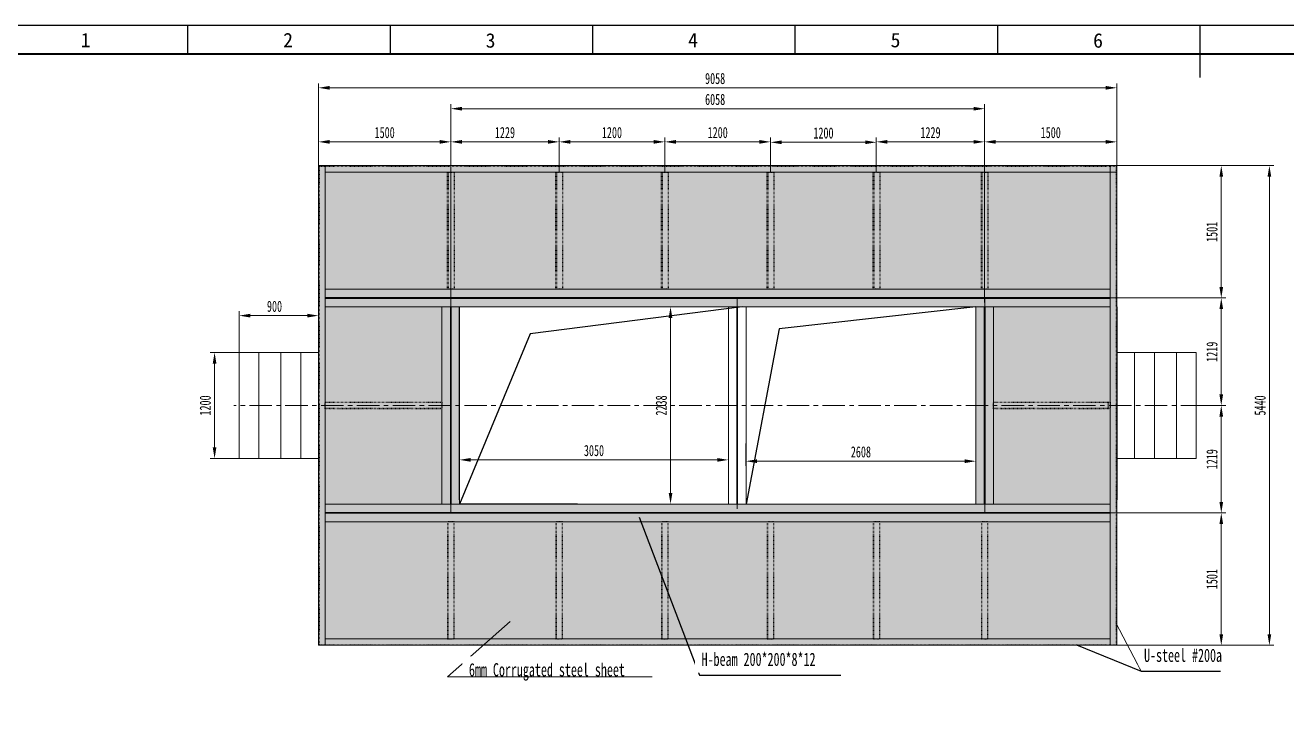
# Model space of a CAD drawing. Header units: millimetres. Extents: x 55614 to 110757, y -66981 to -47484.
# Drawn here: x 83641 to 97956, y -55214 to -47484 of the extents above; entities that cross this region are included whole.
import ezdxf

# ---------------------------------------------------------------- set-up
doc = ezdxf.new("R2010")
doc.units = ezdxf.units.MM
for name, pattern in [('ACAD_ISO02W100', [15, 12, -3]), ('ACAD_ISO03W100', [30, 12, -18]), ('CENTER', [50.8, 31.75, -6.35, 6.35, -6.35])]:
    doc.linetypes.add(name, pattern=pattern)
doc.layers.get('0').update_dxf_attribs({"lineweight": 15})
doc.layers.get('Defpoints').update_dxf_attribs({"lineweight": 15})
for name, color, linetype in [('1', 2, 'Continuous'), ('FORM', 7, 'Continuous'), ('LY_Partlib2', 7, 'Continuous'), ('SB', 43, 'Continuous')]:
    doc.layers.add(name, color=color, linetype=linetype)
doc.layers.add('3中心线', color=1, linetype='CENTER', lineweight=20)
doc.styles.add('KEHUA', font='STFANGSO.TTF')
doc.styles.add('TH_GBDIM', font='romans.shx', dxfattribs={"width": 0.8, "bigfont": 'gbcbig.shx'})
doc.styles.add('标准', font='simsun.ttc', dxfattribs={"width": 0.667})
doc.dimstyles.new('TH_GBDIM', dxfattribs={"dimscale": 42, "dimtxt": 3, "dimasz": 3, "dimexe": 1.2, "dimexo": 0, "dimgap": 1, "dimtad": 1, "dimdec": 1, "dimlfac": -1.5, "dimdsep": 46, "dimtxsty": 'TH_GBDIM', "dimcen": 2.5, "dimclrd": 130, "dimclre": 130, "dimclrt": 3, "dimadec": 0, "dimazin": 2, "dimtfac": 0.714286, "dimtdec": 1, "dimtmove": 0, "dimatfit": 3, "dimfxl": 1, "dimtolj": 1, "dimtzin": 0, "dimlwd": -1, "dimlwe": -1, "dimarcsym": 0})

# ---------------------------------------------------------------- blocks, each defined once
blk = doc.blocks.new('*D1396')
at = {"color": 130}
for p, q in [((86970, -49077), (86970, -48144)), ((87096, -48194), (95902, -48194)), ((96028, -49077), (96028, -48144))]:
    blk.add_line(p, q, dxfattribs=at)
for points in [[(87096, -48173), (87096, -48215), (86970, -48194)], [(95902, -48215), (95902, -48173), (96028, -48194)]]:
    blk.add_solid(points, dxfattribs=at)
at = {"layer": 'Defpoints', "color": 0}
for p in [(96028, -48194), (86970, -49077), (96028, -49077)]:
    blk.add_point(p, dxfattribs=at)
at = {"color": 3, "insert": (91470, -48089), "char_height": 126, "attachment_point": 5, "style": '标准'}
blk.add_mtext('\\A1;\\A1;9058', dxfattribs=at)
blk = doc.blocks.new('*D1397')
at = {"color": 130}
for p, q in [((86970, -49077), (86970, -48757)), ((87096, -48807), (88344, -48807)), ((88470, -49077), (88470, -48757))]:
    blk.add_line(p, q, dxfattribs=at)
for points in [[(87096, -48786), (87096, -48828), (86970, -48807)], [(88344, -48828), (88344, -48786), (88470, -48807)]]:
    blk.add_solid(points, dxfattribs=at)
at = {"layer": 'Defpoints', "color": 0}
for p in [(88470, -48807), (86970, -49077), (88470, -49077)]:
    blk.add_point(p, dxfattribs=at)
at = {"color": 3, "insert": (87720, -48702), "char_height": 126, "attachment_point": 5, "style": '标准'}
blk.add_mtext('\\A1;\\A1;1500', dxfattribs=at)
blk = doc.blocks.new('*D1398')
at = {"color": 130}
for p, q in [((88570, -52358), (88570, -52464)), ((91620, -52328), (91620, -52464)), ((88696, -52414), (91494, -52414))]:
    blk.add_line(p, q, dxfattribs=at)
for points in [[(88696, -52393), (88696, -52435), (88570, -52414)], [(91494, -52435), (91494, -52393), (91620, -52414)]]:
    blk.add_solid(points, dxfattribs=at)
at = {"layer": 'Defpoints', "color": 0}
for p in [(88570, -52358), (91620, -52328), (91620, -52414)]:
    blk.add_point(p, dxfattribs=at)
at = {"color": 3, "insert": (90095, -52309), "char_height": 126, "attachment_point": 5, "style": '标准'}
blk.add_mtext('\\A1;\\A1;3050', dxfattribs=at)
blk = doc.blocks.new('*D1399')
at = {"color": 130}
for p, q in [((86070, -51197), (86070, -50727)), ((86844, -50778), (86196, -50778)), ((86970, -51873), (86970, -50727))]:
    blk.add_line(p, q, dxfattribs=at)
for points in [[(86196, -50757), (86196, -50799), (86070, -50778)], [(86844, -50799), (86844, -50757), (86970, -50778)]]:
    blk.add_solid(points, dxfattribs=at)
at = {"layer": 'Defpoints', "color": 0}
for p in [(86070, -50778), (86070, -51197), (86970, -51873)]:
    blk.add_point(p, dxfattribs=at)
at = {"color": 3, "insert": (86470, -50673), "char_height": 126, "attachment_point": 5, "style": '标准'}
blk.add_mtext('\\A1;\\A1;900', dxfattribs=at)
blk = doc.blocks.new('*D1400')
at = {"color": 130}
for p, q in [((86070, -51197), (85740, -51197)), ((85790, -51323), (85790, -52271)), ((86070, -52397), (85740, -52397))]:
    blk.add_line(p, q, dxfattribs=at)
for points in [[(85811, -51323), (85769, -51323), (85790, -51197)], [(85769, -52271), (85811, -52271), (85790, -52397)]]:
    blk.add_solid(points, dxfattribs=at)
at = {"layer": 'Defpoints', "color": 0}
for p in [(86070, -51197), (85790, -52397), (86070, -52397)]:
    blk.add_point(p, dxfattribs=at)
at = {"color": 3, "insert": (85685, -51797), "char_height": 126, "attachment_point": 5, "rotation": 90, "style": '标准'}
blk.add_mtext('\\A1;\\A1;1200', dxfattribs=at)
blk = doc.blocks.new('*D1401')
at = {"color": 130}
for p, q in [((90899, -49152), (90899, -48757)), ((91025, -48807), (91973, -48807)), ((92099, -49152), (92099, -48757))]:
    blk.add_line(p, q, dxfattribs=at)
for points in [[(91025, -48786), (91025, -48828), (90899, -48807)], [(91973, -48828), (91973, -48786), (92099, -48807)]]:
    blk.add_solid(points, dxfattribs=at)
at = {"layer": 'Defpoints', "color": 0}
for p in [(92099, -48807), (90899, -49152), (92099, -49152)]:
    blk.add_point(p, dxfattribs=at)
at = {"color": 3, "insert": (91499, -48702), "char_height": 126, "attachment_point": 5, "style": '标准'}
blk.add_mtext('\\A1;\\A1;1200', dxfattribs=at)
blk = doc.blocks.new('*D1402')
at = {"color": 130}
for p, q in [((93299, -49152), (93299, -48757)), ((93425, -48807), (94402, -48807)), ((94528, -49152), (94528, -48757))]:
    blk.add_line(p, q, dxfattribs=at)
for points in [[(93425, -48786), (93425, -48828), (93299, -48807)], [(94402, -48828), (94402, -48786), (94528, -48807)]]:
    blk.add_solid(points, dxfattribs=at)
at = {"layer": 'Defpoints', "color": 0}
for p in [(94528, -48807), (93299, -49152), (94528, -49152)]:
    blk.add_point(p, dxfattribs=at)
at = {"color": 3, "insert": (93914, -48702), "char_height": 126, "attachment_point": 5, "style": '标准'}
blk.add_mtext('\\A1;\\A1;1229', dxfattribs=at)
blk = doc.blocks.new('*D1403')
at = {"color": 130}
for p, q in [((94528, -49152), (94528, -48757)), ((94654, -48807), (95902, -48807)), ((96028, -49152), (96028, -48757))]:
    blk.add_line(p, q, dxfattribs=at)
for points in [[(94654, -48786), (94654, -48828), (94528, -48807)], [(95902, -48828), (95902, -48786), (96028, -48807)]]:
    blk.add_solid(points, dxfattribs=at)
at = {"layer": 'Defpoints', "color": 0}
for p in [(96028, -48807), (94528, -49152), (96028, -49152)]:
    blk.add_point(p, dxfattribs=at)
at = {"color": 3, "insert": (95278, -48702), "char_height": 126, "attachment_point": 5, "style": '标准'}
blk.add_mtext('\\A1;\\A1;1500', dxfattribs=at)
blk = doc.blocks.new('*D1404')
at = {"color": 130}
for p, q in [((90118, -50678), (91014, -50678)), ((90964, -50804), (90964, -52790)), ((90095, -52916), (91014, -52916))]:
    blk.add_line(p, q, dxfattribs=at)
for points in [[(90985, -50804), (90943, -50804), (90964, -50678)], [(90943, -52790), (90985, -52790), (90964, -52916)]]:
    blk.add_solid(points, dxfattribs=at)
at = {"layer": 'Defpoints', "color": 0}
for p in [(90118, -50678), (90095, -52916), (90964, -52916)]:
    blk.add_point(p, dxfattribs=at)
at = {"color": 3, "insert": (90859, -51797), "char_height": 126, "attachment_point": 5, "rotation": 90, "style": '标准'}
blk.add_mtext('\\A1;\\A1;2238', dxfattribs=at)
blk = doc.blocks.new('*D1405')
at = {"color": 130}
for p, q in [((96028, -49077), (97809, -49077)), ((97759, -49203), (97759, -54391)), ((96028, -54517), (97809, -54517))]:
    blk.add_line(p, q, dxfattribs=at)
for points in [[(97780, -49203), (97738, -49203), (97759, -49077)], [(97738, -54391), (97780, -54391), (97759, -54517)]]:
    blk.add_solid(points, dxfattribs=at)
at = {"layer": 'Defpoints', "color": 0}
for p in [(96028, -49077), (96028, -54517), (97759, -54517)]:
    blk.add_point(p, dxfattribs=at)
at = {"color": 3, "insert": (97654, -51797), "char_height": 126, "attachment_point": 5, "rotation": 90, "style": '标准'}
blk.add_mtext('\\A1;\\A1;5440', dxfattribs=at)
blk = doc.blocks.new('*D1406')
at = {"color": 130}
for p, q in [((94528, -50578), (97263, -50578)), ((97213, -51671), (97213, -50704)), ((97007, -51797), (97263, -51797))]:
    blk.add_line(p, q, dxfattribs=at)
for points in [[(97234, -50704), (97192, -50704), (97213, -50578)], [(97192, -51671), (97234, -51671), (97213, -51797)]]:
    blk.add_solid(points, dxfattribs=at)
at = {"layer": 'Defpoints', "color": 0}
for p in [(94528, -50578), (97213, -50578), (97007, -51797)]:
    blk.add_point(p, dxfattribs=at)
at = {"color": 3, "insert": (97108, -51188), "char_height": 126, "attachment_point": 5, "rotation": 90, "style": '标准'}
blk.add_mtext('\\A1;\\A1;1219', dxfattribs=at)
blk = doc.blocks.new('*D1407')
at = {"color": 130}
for p, q in [((97007, -51797), (97263, -51797)), ((97213, -51923), (97213, -52890)), ((94528, -53016), (97263, -53016))]:
    blk.add_line(p, q, dxfattribs=at)
for points in [[(97234, -51923), (97192, -51923), (97213, -51797)], [(97192, -52890), (97234, -52890), (97213, -53016)]]:
    blk.add_solid(points, dxfattribs=at)
at = {"layer": 'Defpoints', "color": 0}
for p in [(97007, -51797), (94528, -53016), (97213, -53016)]:
    blk.add_point(p, dxfattribs=at)
at = {"color": 3, "insert": (97108, -52407), "char_height": 126, "attachment_point": 5, "rotation": 90, "style": '标准'}
blk.add_mtext('\\A1;\\A1;1219', dxfattribs=at)
blk = doc.blocks.new('*D1415')
at = {"color": 130}
for p, q in [((89699, -49152), (89699, -48757)), ((89825, -48807), (90773, -48807)), ((90899, -49152), (90899, -48757))]:
    blk.add_line(p, q, dxfattribs=at)
for points in [[(89825, -48786), (89825, -48828), (89699, -48807)], [(90773, -48828), (90773, -48786), (90899, -48807)]]:
    blk.add_solid(points, dxfattribs=at)
at = {"layer": 'Defpoints', "color": 0}
for p in [(90899, -48807), (89699, -49152), (90899, -49152)]:
    blk.add_point(p, dxfattribs=at)
at = {"color": 3, "insert": (90299, -48702), "char_height": 126, "attachment_point": 5, "style": '标准'}
blk.add_mtext('\\A1;\\A1;1200', dxfattribs=at)
blk = doc.blocks.new('*D1416')
at = {"color": 130}
for p, q in [((88470, -49152), (88470, -48757)), ((88596, -48807), (89573, -48807)), ((89699, -49152), (89699, -48757))]:
    blk.add_line(p, q, dxfattribs=at)
for points in [[(88596, -48786), (88596, -48828), (88470, -48807)], [(89573, -48828), (89573, -48786), (89699, -48807)]]:
    blk.add_solid(points, dxfattribs=at)
at = {"layer": 'Defpoints', "color": 0}
for p in [(89699, -48807), (88470, -49152), (89699, -49152)]:
    blk.add_point(p, dxfattribs=at)
at = {"color": 3, "insert": (89085, -48702), "char_height": 126, "attachment_point": 5, "style": '标准'}
blk.add_mtext('\\A1;\\A1;1229', dxfattribs=at)
blk = doc.blocks.new('*D1417')
at = {"color": 130}
for p, q in [((88470, -50628), (88470, -48381)), ((94528, -50628), (94528, -48381)), ((94402, -48431), (88596, -48431))]:
    blk.add_line(p, q, dxfattribs=at)
for points in [[(88596, -48410), (88596, -48452), (88470, -48431)], [(94402, -48452), (94402, -48410), (94528, -48431)]]:
    blk.add_solid(points, dxfattribs=at)
at = {"layer": 'Defpoints', "color": 0}
for p in [(88470, -48431), (88470, -50628), (94528, -50628)]:
    blk.add_point(p, dxfattribs=at)
at = {"color": 3, "insert": (91470, -48326), "char_height": 126, "attachment_point": 5, "style": '标准'}
blk.add_mtext('\\A1;\\A1;6058', dxfattribs=at)
blk = doc.blocks.new('*D1420')
at = {"color": 130}
for p, q in [((92099, -48999), (92099, -48762)), ((93173, -48812), (92225, -48812)), ((93299, -48999), (93299, -48762))]:
    blk.add_line(p, q, dxfattribs=at)
for points in [[(92225, -48791), (92225, -48833), (92099, -48812)], [(93173, -48833), (93173, -48791), (93299, -48812)]]:
    blk.add_solid(points, dxfattribs=at)
at = {"layer": 'Defpoints', "color": 0}
for p in [(92099, -48812), (92099, -48999), (93299, -48999)]:
    blk.add_point(p, dxfattribs=at)
at = {"color": 3, "insert": (92699, -48707), "char_height": 126, "attachment_point": 5, "style": '标准'}
blk.add_mtext('\\A1;\\A1;1200', dxfattribs=at)
blk = doc.blocks.new('*D1421')
at = {"color": 130}
for p, q in [((96028, -49077), (97263, -49077)), ((97213, -50452), (97213, -49203)), ((95953, -50578), (97263, -50578))]:
    blk.add_line(p, q, dxfattribs=at)
for points in [[(97234, -49203), (97192, -49203), (97213, -49077)], [(97192, -50452), (97234, -50452), (97213, -50578)]]:
    blk.add_solid(points, dxfattribs=at)
at = {"layer": 'Defpoints', "color": 0}
for p in [(96028, -49077), (97213, -49077), (95953, -50578)]:
    blk.add_point(p, dxfattribs=at)
at = {"color": 3, "insert": (97108, -49828), "char_height": 126, "attachment_point": 5, "rotation": 90, "style": '标准'}
blk.add_mtext('\\A1;\\A1;1501', dxfattribs=at)
blk = doc.blocks.new('*D1422')
at = {"color": 130}
for p, q in [((95953, -53016), (97263, -53016)), ((97213, -53142), (97213, -54391)), ((96028, -54517), (97263, -54517))]:
    blk.add_line(p, q, dxfattribs=at)
for points in [[(97234, -53142), (97192, -53142), (97213, -53016)], [(97192, -54391), (97234, -54391), (97213, -54517)]]:
    blk.add_solid(points, dxfattribs=at)
at = {"layer": 'Defpoints', "color": 0}
for p in [(95953, -53016), (96028, -54517), (97213, -54517)]:
    blk.add_point(p, dxfattribs=at)
at = {"color": 3, "insert": (97108, -53767), "char_height": 126, "attachment_point": 5, "rotation": 90, "style": '标准'}
blk.add_mtext('\\A1;\\A1;1501', dxfattribs=at)
blk = doc.blocks.new('*D1425')
at = {"color": 130}
for p, q in [((91820, -52230), (91820, -52480)), ((94428, -52328), (94428, -52480)), ((94302, -52429), (91946, -52429))]:
    blk.add_line(p, q, dxfattribs=at)
for points in [[(91946, -52408), (91946, -52450), (91820, -52429)], [(94302, -52450), (94302, -52408), (94428, -52429)]]:
    blk.add_solid(points, dxfattribs=at)
at = {"layer": 'Defpoints', "color": 0}
for p in [(91820, -52230), (94428, -52328), (91820, -52429)]:
    blk.add_point(p, dxfattribs=at)
at = {"color": 3, "insert": (93124, -52324), "char_height": 126, "attachment_point": 5, "style": '标准'}
blk.add_mtext('\\A1;\\A1;2608', dxfattribs=at)
blk = doc.blocks.new('1')
at = {"layer": 'FORM', "color": 4}
for p, q in [((1840.27, 2977.08), (1840.27, 2972.06)), ((1875.47, 2977.08), (1875.47, 2972.06)), ((1910.66, 2977.08), (1910.66, 2972.06)), ((1945.85, 2977.08), (1945.85, 2972.06)), ((1981.05, 2977.08), (1981.05, 2972.06)), ((2016.24, 2977.08), (2016.24, 2968.03))]:
    blk.add_line(p, q, dxfattribs=at)
at = {"layer": 'FORM', "color": 6}
blk.add_lwpolyline([(1805.08, 2977.08), (2227.4, 2977.08), (2227.4, 2678.44), (1805.08, 2678.44)], close=True, dxfattribs=at)
at = {"layer": 'FORM', "color": 8, "lineweight": 40}
blk.add_lwpolyline([(1810.11, 2683.47), (2222.37, 2683.47), (2222.37, 2972.06), (1810.11, 2972.06)], close=True, dxfattribs=at)
at = {"layer": 'FORM', "color": 4, "style": 'KEHUA'}
for s, p in [('1', (1821.7, 2973.25)), ('2', (1856.89, 2973.25)), ('3', (1892.09, 2973.19)), ('4', (1927.28, 2973.25)), ('5', (1962.47, 2973.25)), ('6', (1997.67, 2973.19))]:
    blk.add_text(s, height=2.51, dxfattribs=at).set_placement(p)

msp = doc.modelspace()

# ---------------------------------------------------------------- linework, layer by layer
at = {"color": 6, "linetype": 'ACAD_ISO02W100'}
for p, q in [((91720.364, -50579.572), (91720.364, -52967.572)), ((88370.351, -52915.994), (88370.351, -50678.027))]:
    msp.add_line(p, q, dxfattribs=at)
at = {"color": 6}
for p, q in [((88370.351, -50678.027), (88570.384, -50678.027)), ((88570.384, -50678.027), (88570.384, -52865.994)), ((86293.37, -51197.014), (86293.37, -52397.014)), ((86543.37, -51197.014), (86543.37, -52397.014)), ((86770.368, -51197.014), (86770.368, -52397.014)), ((96228.368, -51197.014), (96228.368, -52397.014)), ((96455.366, -51197.014), (96455.366, -52397.014)), ((96705.366, -51197.014), (96705.366, -52397.014)), ((88570.384, -52915.994), (88370.351, -52915.994))]:
    msp.add_line(p, q, dxfattribs=at)
at = {"color": 0, "lineweight": 25}
for p, q in [((88570.384, -52865.994), (88570.384, -50678.027)), ((91778.348, -50678.027), (89370.568, -50985.644)), ((94428.353, -50678.027), (92195.255, -50927.656)), ((96028.368, -50678.027), (96028.368, -52866.002)), ((92195.255, -50927.656), (91820.381, -52915.994)), ((89370.568, -50985.644), (88570.384, -52915.994)), ((89908.351, -52915.994), (88570.384, -52915.994))]:
    msp.add_line(p, q, dxfattribs=at)
for p, q in [((92226.872, -50678.027), (92234.864, -50678.027)), ((95927.908, -51757.304), (95927.908, -51832.299)), ((87045.364, -53116.027), (87045.364, -52915.994)), ((95953.372, -52915.994), (95953.372, -53116.027))]:
    msp.add_line(p, q)
at = {"color": 1, "lineweight": 25}
for p, q in [((90607.272, -53064.966), (91291.634, -54856.308)), ((89143.655, -54248.481), (88433.856, -54874.316)), ((95569.755, -54510.018), (96304.11, -54812.474)), ((96304.11, -54812.474), (97204.34, -54812.474)), ((91291.634, -54856.308), (92895.078, -54856.308))]:
    msp.add_line(p, q, dxfattribs=at)
at = {"linetype": 'ACAD_ISO02W100', "ltscale": 0.1}
msp.add_lwpolyline([(86970.368, -49077.01), (87045.364, -49077.01), (87045.364, -54517.018), (86970.368, -54517.018)], close=True, dxfattribs=at)
for points in [[(95953.372, -49077.01), (87045.364, -49077.01), (87045.364, -49152.006), (96028.368, -49152.006)], [(95953.372, -54517.018), (87045.364, -54517.018), (87045.364, -54442.023), (95953.372, -54442.023)]]:
    msp.add_lwpolyline(points, dxfattribs=at)
at = {"linetype": 'ByBlock', "ltscale": 0.1}
msp.add_lwpolyline([(96028.368, -49077.001), (95953.372, -49077.01), (95953.372, -54517.018), (96028.368, -54517.018)], close=True, dxfattribs=at)
at = {"color": 5}
for points in [[(95953.372, -50678.027), (87045.364, -50678.027), (87045.364, -50477.994), (95953.372, -50477.994), (95953.372, -50678.027)], [(95953.372, -50582.006), (87045.364, -50582.006), (87045.364, -50574.014), (95953.372, -50574.014)], [(95953.372, -52915.994), (95953.372, -53116.027), (87045.364, -53116.027), (87045.364, -52915.994), (95953.372, -52915.994)]]:
    msp.add_lwpolyline(points, dxfattribs=at)
at = {"color": 1}
msp.add_lwpolyline([(88470.369, -50578.01), (94528.369, -50578.01), (94528.369, -53016.01), (88470.369, -53016.01)], close=True, dxfattribs=at)
at = {"color": 5}
for points in [[(88370.351, -50678.027), (88570.384, -50678.027), (88570.384, -52915.994), (88370.351, -52915.994)], [(88466.372, -52915.994), (88466.372, -50678.027), (88474.364, -50678.027), (88474.364, -52915.994)], [(91620.348, -52915.994), (91620.348, -50678.027), (91820.381, -50678.027), (91820.381, -52915.994)], [(91716.368, -52916.002), (91716.368, -50678.027), (91724.361, -50678.027), (91724.361, -52915.994)], [(94428.353, -50678.027), (94628.386, -50678.027), (94628.386, -52915.994), (94428.353, -52915.994)], [(94524.373, -52915.994), (94524.373, -50678.027), (94532.366, -50678.027), (94532.366, -52916.002)]]:
    msp.add_lwpolyline(points, close=True, dxfattribs=at)
msp.add_lwpolyline([(88570.384, -50678.027), (94428.353, -50678.027), (94428.353, -52915.994), (88570.384, -52915.994)], close=True)
at = {"color": 6}
for points in [[(86070.368, -51197.014), (86970.368, -51197.014), (86970.368, -52397.014), (86070.368, -52397.014)], [(96928.368, -51197.014), (96028.368, -51197.014), (96028.368, -52397.014), (96928.368, -52397.014)]]:
    msp.add_lwpolyline(points, close=True, dxfattribs=at)
at = {"color": 5, "linetype": 'ACAD_ISO02W100', "ltscale": 0.1}
msp.add_lwpolyline([(95953.372, -53020.006), (87045.364, -53020.006), (87045.364, -53012.014), (95953.372, -53012.014)], dxfattribs=at)
at = {"layer": '1', "color": 6, "linetype": 'ACAD_ISO03W100', "ltscale": 0.5}
for p, q in [((86970.368, -49084.01), (96028.368, -49084.01)), ((86977.368, -49084.01), (86977.368, -54510.018)), ((96021.368, -49084.01), (96021.368, -54510.018)), ((88439.87, -49151.997), (88439.87, -50477.994)), ((89668.87, -49151.997), (89668.87, -50477.994)), ((90868.87, -49151.997), (90868.87, -50477.994)), ((92068.87, -49151.997), (92068.87, -50477.994)), ((93268.87, -49151.997), (93268.87, -50477.994)), ((94497.87, -49151.997), (94497.87, -50477.994)), ((87045.355, -51827.508), (88370.351, -51827.508)), ((94628.377, -51827.499), (95953.373, -51827.499)), ((88439.868, -54442.024), (88439.869, -53116.028)), ((89668.868, -54442.025), (89668.869, -53116.029)), ((90868.868, -54442.026), (90868.869, -53116.03)), ((92068.868, -54442.027), (92068.869, -53116.031)), ((93268.868, -54442.028), (93268.869, -53116.032)), ((94497.868, -54442.029), (94497.869, -53116.033)), ((86970.368, -54510.018), (96028.368, -54510.018))]:
    msp.add_line(p, q, dxfattribs=at)
for points in [[(88432.87, -49151.997), (88507.866, -49151.997), (88507.866, -50477.994), (88432.87, -50477.994)], [(89661.87, -49151.997), (89736.866, -49151.997), (89736.866, -50477.994), (89661.87, -50477.994)], [(90861.87, -49151.997), (90936.866, -49151.997), (90936.866, -50477.994), (90861.87, -50477.994)], [(92061.87, -49151.997), (92136.866, -49151.997), (92136.866, -50477.994), (92061.87, -50477.994)], [(93261.87, -49151.997), (93336.866, -49151.997), (93336.866, -50477.994), (93261.87, -50477.994)], [(94490.87, -49151.997), (94565.866, -49151.997), (94565.866, -50477.994), (94490.87, -50477.994)], [(87045.355, -51834.508), (87045.355, -51759.512), (88370.351, -51759.512), (88370.351, -51834.508)], [(94628.377, -51834.499), (94628.377, -51759.504), (95953.373, -51759.504), (95953.373, -51834.499)], [(88432.868, -54442.024), (88507.864, -54442.024), (88507.865, -53116.028), (88432.869, -53116.028)], [(89661.868, -54442.025), (89736.864, -54442.025), (89736.865, -53116.029), (89661.869, -53116.029)], [(90861.868, -54442.026), (90936.864, -54442.026), (90936.865, -53116.03), (90861.869, -53116.03)], [(92061.868, -54442.027), (92136.864, -54442.027), (92136.865, -53116.031), (92061.869, -53116.031)], [(93261.868, -54442.028), (93336.864, -54442.028), (93336.865, -53116.032), (93261.869, -53116.032)], [(94490.868, -54442.029), (94565.864, -54442.029), (94565.865, -53116.033), (94490.869, -53116.033)]]:
    msp.add_lwpolyline(points, close=True, dxfattribs=at)
at = {"layer": '3中心线', "ltscale": 8}
msp.add_line((97006.73, -51797.014), (86008.308, -51797.01), dxfattribs=at)

# ---------------------------------------------------------------- dimensions: what is measured, and where the dimension line sits
for base, p1, p2, picture, middle in [((96028.368, -48194.381), (86970.368, -49077.01), (96028.368, -49077.001), '*D1396', (91470.368, -48194.381)), ((88470.369, -48431.302), (94528.369, -50627.966), (88470.369, -50627.966), '*D1417', (91470.369, -48431.302)), ((86070.368, -50777.86), (86970.368, -51873.302), (86070.368, -51197.014), '*D1399', (86470.368, -50777.86)), ((91620.348, -52413.915), (88570.384, -52358.391), (91620.348, -52327.899), '*D1398', (90095.366, -52413.915)), ((91820.381, -52429.257), (94428.353, -52328.23), (91820.381, -52229.706), '*D1425', (93124.367, -52429.257))]:
    dim = msp.add_linear_dim(base=base, p1=p1, p2=p2, text='\\A1;<>', dimstyle='TH_GBDIM', override={"dimtxsty": '标准'})
    dim.commit()
    dim.dimension.update_dxf_attribs({"geometry": picture, "text_midpoint": middle, "dimtype": 160})
for base, p1, p2, picture, middle in [((88470.368, -48807.107), (86970.368, -49077.01), (88470.368, -49077.01), '*D1397', (87720.368, -48702.107)), ((89699.368, -48807.107), (88470.368, -49151.997), (89699.368, -49151.997), '*D1416', (89084.868, -48702.107)), ((90899.368, -48807.107), (89699.368, -49151.997), (90899.368, -49151.997), '*D1415', (90299.368, -48702.107)), ((92099.368, -48807.107), (90899.368, -49151.997), (92099.368, -49151.997), '*D1401', (91499.368, -48702.107)), ((92099.368, -48812.304), (93299.368, -48999.386), (92099.368, -48999.386), '*D1420', (92699.368, -48707.304)), ((94528.368, -48807.107), (93299.368, -49151.997), (94528.368, -49151.997), '*D1402', (93913.868, -48702.107)), ((96028.368, -48807.107), (94528.368, -49151.997), (96028.368, -49152.006), '*D1403', (95278.368, -48702.107))]:
    dim = msp.add_linear_dim(base=base, p1=p1, p2=p2, text='\\A1;<>', dimstyle='TH_GBDIM', override={"dimtxsty": '标准'})
    dim.commit()
    dim.dimension.update_dxf_attribs({"geometry": picture, "text_midpoint": middle})
for base, p1, p2, angle, picture, middle in [((97212.572, -49077.001), (95953.372, -50578.01), (96028.368, -49077.001), 90, '*D1421', (97107.572, -49827.506)), ((97212.572, -50578.01), (97006.73, -51797.014), (94528.369, -50578.01), 90, '*D1406', (97107.572, -51187.512)), ((90963.898, -52915.994), (90118.304, -50678.027), (90094.567, -52915.994), 90, '*D1404', (90858.898, -51797.01)), ((85790.098, -52397.014), (86070.368, -51197.014), (86070.368, -52397.014), 270, '*D1400', (85685.098, -51797.014)), ((97212.572, -53016.01), (97006.73, -51797.014), (94528.369, -53016.01), 90, '*D1407', (97107.572, -52406.512))]:
    dim = msp.add_linear_dim(base=base, p1=p1, p2=p2, angle=angle, text='\\A1;<>', dimstyle='TH_GBDIM', override={"dimtxsty": '标准'})
    dim.commit()
    dim.dimension.update_dxf_attribs({"geometry": picture, "text_midpoint": middle})

# ---------------------------------------------------------------- next in the draw order: texts
at = {"layer": 'SB', "color": 1, "ltscale": 20, "char_height": 150, "attachment_point": 1, "style": '标准', "bg_fill": 2}
for s, insert in [('H-beam 200*200*8*12', (91315.964, -54601.05)), ('U-steel #200a', (96336.866, -54555.332)), ('6mm Corrugated steel sheet', (88676.072, -54719.091))]:
    msp.add_mtext(s, dxfattribs=dict(at, insert=insert))

# ---------------------------------------------------------------- next in the draw order: hatches: boundary and pattern name
h = msp.add_hatch()
h.set_pattern_fill('ANGLE', color=253, scale=20, style=0)
h.set_pattern_definition([(0, (88278.37, -53816.02), (0, 139.7), [101.6, -38.1]), (90, (88278.37, -53816.02), (-139.7, 9e-15), [101.6, -38.1])])
h.paths.add_polyline_path([(86970.368, -49077.01), (96028.368, -49077.001), (96028.368, -54517.018), (86970.368, -54517.018)])
h.paths.add_polyline_path([(88570.384, -50678.027), (94428.353, -50678.027), (94428.353, -52915.994), (88570.384, -52915.994)], flags=16)

# ---------------------------------------------------------------- next in the draw order: linework, layer by layer
at = {"color": 1}
for p, q in [((96304.11, -54812.474), (96018.235, -54260.737)), ((88433.856, -54874.316), (90754.272, -54874.316))]:
    msp.add_line(p, q, dxfattribs=at)
at = {"color": 0}
msp.add_lwpolyline([(86970.368, -49077.01), (96028.368, -49077.001), (96028.368, -54517.018), (86970.368, -54517.018)], close=True, dxfattribs=at)

# ---------------------------------------------------------------- next in the draw order: block references
at = {"layer": 'LY_Partlib2', "xscale": 65.28547535580151, "yscale": 65.28547535580151, "zscale": 65.28547535580151}
msp.add_blockref('1', (-34659.727, -241844.639), dxfattribs=at)

# ---------------------------------------------------------------- next in the draw order: dimensions: what is measured, and where the dimension line sits
for base, p1, picture, middle in [((97758.596, -54517.018), (96028.368, -49077.001), '*D1405', (97653.596, -51797.01)), ((97212.572, -54517.018), (95953.372, -53016.01), '*D1422', (97107.572, -53766.514))]:
    dim = msp.add_linear_dim(base=base, p1=p1, p2=(96028.368, -54517.018), angle=90, text='\\A1;<>', dimstyle='TH_GBDIM', override={"dimtxsty": '标准'})
    dim.commit()
    dim.dimension.update_dxf_attribs({"geometry": picture, "text_midpoint": middle})

doc.saveas('drawing.dxf')
